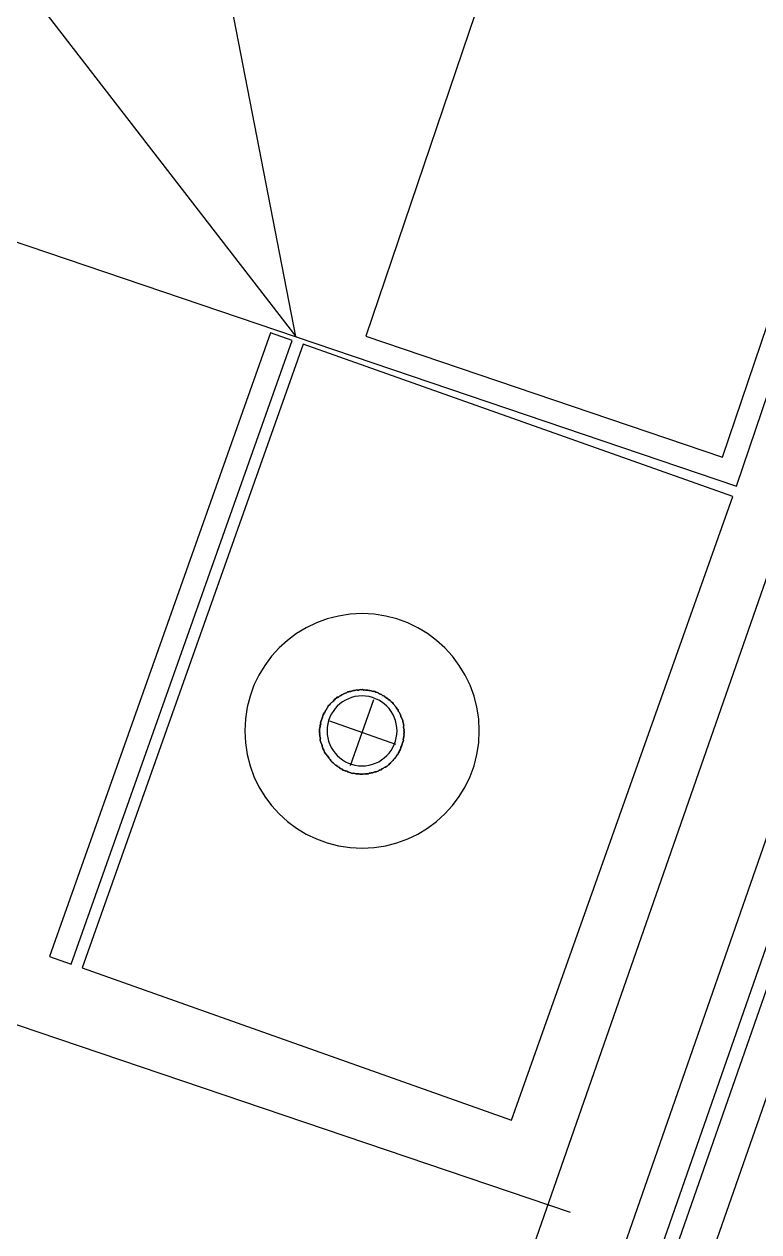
# Model space of a CAD drawing. Header units: millimetres. Extents: x 173236 to 801264, y -94969 to 615039.
# Drawn here: x 651727 to 652381, y 166605 to 167681 of the extents above; entities that cross this region are included whole.
import ezdxf

# ---------------------------------------------------------------- set-up
doc = ezdxf.new("R2010")
doc.units = ezdxf.units.MM
doc.header["$MEASUREMENT"] = 0
doc.layers.add('00-Def-points', color=7, linetype='Continuous', plot=False)
for name, color, linetype in [('VOX-A-ANNO-DIMS', 160, 'Continuous'), ('VOX-A-ELEV-1-NEAR', 130, 'Continuous'), ('VOX-A-FLOOR-LINE', 253, 'Continuous'), ('VOX-A-FURN-LAYOUT', 93, 'Continuous'), ('VOX-A-WINDOW', 2, 'Continuous'), ('VOX-A-WINDOW-SILL', 55, 'Continuous')]:
    doc.layers.add(name, color=color, linetype=linetype)
doc.layers.add('VOX-A-WALL-SECT', color=1, linetype='Continuous', lineweight=30)
doc.linetypes.add('ZIGZAG', pattern='A,0.0001,-0.2,[131,ltypeshp.shx,S=0.2,R=0,X=-0.2,Y=0],-0.4,[131,ltypeshp.shx,S=0.2,R=180,X=0.2,Y=0],-0.2', length=0.8001)

# ---------------------------------------------------------------- blocks, each defined once
blk = doc.blocks.new('*U367')
at = {"layer": 'VOX-A-WINDOW'}
for p, q in [((3, 1.5), (45.066, 1.5)), ((3, 0.25), (45.066, 0.25)), ((3, -0.25), (45.066, -0.25)), ((3, -1.5), (45.066, -1.5))]:
    blk.add_line(p, q, dxfattribs=at)
at = {"layer": 'VOX-A-WINDOW-SILL'}
blk.add_line((0, -4.5), (48.066, -4.5), dxfattribs=at)
blk = doc.blocks.new('FF PLAN')
at = {"layer": 'VOX-A-ANNO-DIMS', "xscale": -25.39999999999998, "yscale": 25.39999999999998, "zscale": 25.4, "rotation": 250.7681533820967}
blk.add_blockref('*U367', (766933.8, 146422.9), dxfattribs=at)
blk = doc.blocks.new('BED3')
at = {"layer": 'VOX-A-FURN-LAYOUT', "lineweight": -3}
for points in [[(4932.245, 1312.428), (4932.245, 1276.436), (4854.251, 1276.436), (4854.251, 1312.428)], [(4891.245, 1312.644), (4901.044, 1296.641), (4870.569, 1276.436)], [(4868.252, 1311.643), (4868.252, 1277.241), (4855.037, 1277.241), (4855.037, 1311.643)]]:
    blk.add_lwpolyline(points, close=True, dxfattribs=at)
blk = doc.blocks.new('ST')
at = {"layer": 'VOX-A-FURN-LAYOUT', "lineweight": -3}
for points in [[(4870.235, 1276.043), (4870.235, 1252.833), (4854.251, 1252.833), (4854.251, 1276.043)], [(4871.452, 1276.043), (4871.452, 1252.833), (4870.647, 1252.833), (4870.647, 1276.043)], [(4863.264, 1265.302), (4863.284, 1265.322), (4863.323, 1265.322), (4863.362, 1265.341), (4863.323, 1265.322), (4863.284, 1265.322), (4863.264, 1265.302), (4863.225, 1265.302), (4863.186, 1265.283), (4863.146, 1265.263), (4863.127, 1265.243), (4863.087, 1265.243), (4863.048, 1265.224), (4863.028, 1265.204), (4863.048, 1265.224), (4863.087, 1265.243), (4863.127, 1265.243), (4863.146, 1265.263), (4863.186, 1265.283), (4863.225, 1265.302)], [(4863.5, 1265.361), (4863.46, 1265.361), (4863.421, 1265.361), (4863.402, 1265.341), (4863.362, 1265.341), (4863.402, 1265.341), (4863.421, 1265.361), (4863.46, 1265.361)], [(4863.539, 1265.381), (4863.5, 1265.361), (4863.539, 1265.381), (4863.578, 1265.381), (4863.618, 1265.381), (4863.578, 1265.381)], [(4863.716, 1265.4), (4863.676, 1265.4), (4863.637, 1265.381), (4863.618, 1265.381), (4863.637, 1265.381), (4863.676, 1265.4), (4863.716, 1265.4), (4863.755, 1265.4), (4863.794, 1265.4), (4863.834, 1265.4), (4863.853, 1265.381), (4863.834, 1265.4), (4863.794, 1265.4), (4863.755, 1265.4)], [(4864.01, 1265.361), (4863.971, 1265.381), (4863.932, 1265.381), (4863.892, 1265.381), (4863.853, 1265.381), (4863.892, 1265.381), (4863.932, 1265.381), (4863.971, 1265.381)], [(4864.069, 1265.361), (4864.05, 1265.361), (4864.01, 1265.361), (4864.05, 1265.361), (4864.069, 1265.361), (4864.108, 1265.341), (4864.148, 1265.341), (4864.108, 1265.341)], [(4864.324, 1265.283), (4864.344, 1265.263), (4864.383, 1265.243), (4864.423, 1265.243), (4864.442, 1265.224), (4864.481, 1265.204), (4864.442, 1265.224), (4864.423, 1265.243), (4864.383, 1265.243), (4864.344, 1265.263), (4864.324, 1265.283), (4864.285, 1265.302), (4864.246, 1265.302), (4864.226, 1265.322), (4864.187, 1265.322), (4864.148, 1265.341), (4864.187, 1265.322), (4864.226, 1265.322), (4864.246, 1265.302), (4864.285, 1265.302)], [(4862.734, 1264.988), (4862.714, 1264.968), (4862.675, 1264.929), (4862.655, 1264.909), (4862.636, 1264.87), (4862.616, 1264.851), (4862.636, 1264.87), (4862.655, 1264.909), (4862.675, 1264.929), (4862.714, 1264.968)], [(4862.852, 1265.086), (4862.812, 1265.067), (4862.793, 1265.027), (4862.754, 1265.008), (4862.734, 1264.988), (4862.754, 1265.008), (4862.793, 1265.027), (4862.812, 1265.067)], [(4862.97, 1265.165), (4862.93, 1265.145), (4862.911, 1265.125), (4862.871, 1265.106), (4862.852, 1265.086), (4862.871, 1265.106), (4862.911, 1265.125), (4862.93, 1265.145), (4862.97, 1265.165), (4862.989, 1265.184), (4863.028, 1265.204), (4862.989, 1265.184)], [(4864.599, 1265.125), (4864.58, 1265.145), (4864.54, 1265.165), (4864.521, 1265.184), (4864.481, 1265.204), (4864.521, 1265.184), (4864.54, 1265.165), (4864.58, 1265.145), (4864.599, 1265.125), (4864.639, 1265.106), (4864.658, 1265.086), (4864.639, 1265.106)], [(4864.717, 1265.027), (4864.697, 1265.067), (4864.658, 1265.086), (4864.697, 1265.067), (4864.717, 1265.027), (4864.756, 1265.008), (4864.776, 1264.988), (4864.756, 1265.008)], [(4864.835, 1264.929), (4864.796, 1264.968), (4864.776, 1264.988), (4864.796, 1264.968), (4864.835, 1264.929), (4864.855, 1264.909), (4864.874, 1264.87), (4864.894, 1264.851), (4864.874, 1264.87), (4864.855, 1264.909)], [(4862.518, 1264.733), (4862.498, 1264.713), (4862.479, 1264.674), (4862.459, 1264.635), (4862.439, 1264.615), (4862.439, 1264.576), (4862.42, 1264.536), (4862.4, 1264.517), (4862.38, 1264.477), (4862.38, 1264.438), (4862.361, 1264.419), (4862.341, 1264.379), (4862.341, 1264.34), (4862.322, 1264.301), (4862.322, 1264.281), (4862.302, 1264.242), (4862.302, 1264.203), (4862.302, 1264.163), (4862.282, 1264.124), (4862.282, 1264.085), (4862.282, 1264.065), (4862.282, 1264.026), (4862.282, 1263.987), (4862.282, 1263.947), (4862.282, 1263.908), (4862.282, 1263.869), (4862.282, 1263.849), (4862.282, 1263.81), (4862.282, 1263.771), (4862.282, 1263.731), (4862.282, 1263.692), (4862.302, 1263.653), (4862.302, 1263.633), (4862.302, 1263.594), (4862.322, 1263.555), (4862.322, 1263.515), (4862.341, 1263.476), (4862.341, 1263.456), (4862.361, 1263.417), (4862.38, 1263.378), (4862.38, 1263.339), (4862.4, 1263.319), (4862.42, 1263.28), (4862.4, 1263.319), (4862.38, 1263.339), (4862.38, 1263.378), (4862.361, 1263.417), (4862.341, 1263.456), (4862.341, 1263.476), (4862.322, 1263.515), (4862.322, 1263.555), (4862.302, 1263.594), (4862.302, 1263.633), (4862.302, 1263.653), (4862.282, 1263.692), (4862.282, 1263.731), (4862.282, 1263.771), (4862.282, 1263.81), (4862.282, 1263.849), (4862.282, 1263.869), (4862.282, 1263.908), (4862.282, 1263.947), (4862.282, 1263.987), (4862.282, 1264.026), (4862.282, 1264.065), (4862.282, 1264.085), (4862.282, 1264.124), (4862.302, 1264.163), (4862.302, 1264.203), (4862.302, 1264.242), (4862.322, 1264.281), (4862.322, 1264.301), (4862.341, 1264.34), (4862.341, 1264.379), (4862.361, 1264.419), (4862.38, 1264.438), (4862.38, 1264.477), (4862.4, 1264.517), (4862.42, 1264.536), (4862.439, 1264.576), (4862.439, 1264.615), (4862.459, 1264.635), (4862.479, 1264.674), (4862.498, 1264.713)], [(4862.557, 1264.792), (4862.538, 1264.772), (4862.518, 1264.733), (4862.538, 1264.772), (4862.557, 1264.792), (4862.596, 1264.831), (4862.616, 1264.851), (4862.596, 1264.831)], [(4864.992, 1264.733), (4864.972, 1264.772), (4864.933, 1264.792), (4864.913, 1264.831), (4864.894, 1264.851), (4864.913, 1264.831), (4864.933, 1264.792), (4864.972, 1264.772)], [(4865.031, 1264.674), (4865.051, 1264.635), (4865.051, 1264.615), (4865.071, 1264.576), (4865.09, 1264.536), (4865.11, 1264.517), (4865.129, 1264.477), (4865.129, 1264.438), (4865.149, 1264.419), (4865.169, 1264.379), (4865.169, 1264.34), (4865.188, 1264.301), (4865.188, 1264.281), (4865.188, 1264.242), (4865.208, 1264.203), (4865.208, 1264.163), (4865.208, 1264.124), (4865.228, 1264.085), (4865.228, 1264.065), (4865.228, 1264.026), (4865.228, 1263.987), (4865.228, 1263.947), (4865.228, 1263.908), (4865.228, 1263.869), (4865.228, 1263.849), (4865.228, 1263.81), (4865.228, 1263.771), (4865.228, 1263.731), (4865.208, 1263.692), (4865.208, 1263.653), (4865.208, 1263.633), (4865.188, 1263.594), (4865.188, 1263.555), (4865.188, 1263.515), (4865.169, 1263.476), (4865.169, 1263.456), (4865.149, 1263.417), (4865.129, 1263.378), (4865.129, 1263.339), (4865.11, 1263.319), (4865.09, 1263.28), (4865.11, 1263.319), (4865.129, 1263.339), (4865.129, 1263.378), (4865.149, 1263.417), (4865.169, 1263.456), (4865.169, 1263.476), (4865.188, 1263.515), (4865.188, 1263.555), (4865.188, 1263.594), (4865.208, 1263.633), (4865.208, 1263.653), (4865.208, 1263.692), (4865.228, 1263.731), (4865.228, 1263.771), (4865.228, 1263.81), (4865.228, 1263.849), (4865.228, 1263.869), (4865.228, 1263.908), (4865.228, 1263.947), (4865.228, 1263.987), (4865.228, 1264.026), (4865.228, 1264.065), (4865.228, 1264.085), (4865.208, 1264.124), (4865.208, 1264.163), (4865.208, 1264.203), (4865.188, 1264.242), (4865.188, 1264.281), (4865.188, 1264.301), (4865.169, 1264.34), (4865.169, 1264.379), (4865.149, 1264.419), (4865.129, 1264.438), (4865.129, 1264.477), (4865.11, 1264.517), (4865.09, 1264.536), (4865.071, 1264.576), (4865.051, 1264.615), (4865.051, 1264.635), (4865.031, 1264.674), (4865.012, 1264.713), (4864.992, 1264.733), (4865.012, 1264.713)], [(4862.439, 1263.221), (4862.459, 1263.181), (4862.479, 1263.142), (4862.459, 1263.181), (4862.439, 1263.221), (4862.439, 1263.24), (4862.42, 1263.28), (4862.439, 1263.24)], [(4865.031, 1263.142), (4865.051, 1263.181), (4865.051, 1263.221), (4865.071, 1263.24), (4865.09, 1263.28), (4865.071, 1263.24), (4865.051, 1263.221), (4865.051, 1263.181)], [(4862.479, 1263.142), (4862.498, 1263.123), (4862.518, 1263.083), (4862.498, 1263.123)], [(4862.518, 1263.083), (4862.538, 1263.064), (4862.557, 1263.024), (4862.596, 1263.005), (4862.616, 1262.965), (4862.596, 1263.005), (4862.557, 1263.024), (4862.538, 1263.064)], [(4862.675, 1262.887), (4862.714, 1262.867), (4862.734, 1262.848), (4862.714, 1262.867), (4862.675, 1262.887), (4862.655, 1262.926), (4862.636, 1262.946), (4862.616, 1262.965), (4862.636, 1262.946), (4862.655, 1262.926)], [(4862.793, 1262.789), (4862.812, 1262.769), (4862.852, 1262.749), (4862.812, 1262.769), (4862.793, 1262.789), (4862.754, 1262.808), (4862.734, 1262.848), (4862.754, 1262.808)], [(4864.658, 1262.749), (4864.697, 1262.769), (4864.717, 1262.789), (4864.756, 1262.808), (4864.776, 1262.848), (4864.756, 1262.808), (4864.717, 1262.789), (4864.697, 1262.769)], [(4864.776, 1262.848), (4864.796, 1262.867), (4864.835, 1262.887), (4864.855, 1262.926), (4864.874, 1262.946), (4864.894, 1262.965), (4864.874, 1262.946), (4864.855, 1262.926), (4864.835, 1262.887), (4864.796, 1262.867)], [(4864.933, 1263.024), (4864.972, 1263.064), (4864.992, 1263.083), (4864.972, 1263.064), (4864.933, 1263.024), (4864.913, 1263.005), (4864.894, 1262.965), (4864.913, 1263.005)], [(4864.992, 1263.083), (4865.012, 1263.123), (4865.031, 1263.142), (4865.012, 1263.123)], [(4862.911, 1262.71), (4862.93, 1262.691), (4862.97, 1262.671), (4862.989, 1262.651), (4863.028, 1262.632), (4862.989, 1262.651), (4862.97, 1262.671), (4862.93, 1262.691), (4862.911, 1262.71), (4862.871, 1262.73), (4862.852, 1262.749), (4862.871, 1262.73)], [(4863.186, 1262.553), (4863.146, 1262.553), (4863.127, 1262.573), (4863.087, 1262.592), (4863.048, 1262.612), (4863.028, 1262.632), (4863.048, 1262.612), (4863.087, 1262.592), (4863.127, 1262.573), (4863.146, 1262.553), (4863.186, 1262.553), (4863.225, 1262.533), (4863.264, 1262.514), (4863.284, 1262.514), (4863.323, 1262.494), (4863.362, 1262.494), (4863.323, 1262.494), (4863.284, 1262.514), (4863.264, 1262.514), (4863.225, 1262.533)], [(4863.421, 1262.475), (4863.46, 1262.455), (4863.5, 1262.455), (4863.46, 1262.455), (4863.421, 1262.475), (4863.402, 1262.475), (4863.362, 1262.494), (4863.402, 1262.475)], [(4863.5, 1262.455), (4863.539, 1262.455)], [(4863.676, 1262.435), (4863.716, 1262.435), (4863.755, 1262.435), (4863.794, 1262.435), (4863.834, 1262.435), (4863.794, 1262.435), (4863.755, 1262.435), (4863.716, 1262.435), (4863.676, 1262.435), (4863.637, 1262.435), (4863.618, 1262.435), (4863.578, 1262.435), (4863.539, 1262.455), (4863.578, 1262.435), (4863.618, 1262.435), (4863.637, 1262.435)], [(4863.834, 1262.435), (4863.853, 1262.435), (4863.892, 1262.435), (4863.932, 1262.435), (4863.971, 1262.455), (4864.01, 1262.455), (4863.971, 1262.455), (4863.932, 1262.435), (4863.892, 1262.435), (4863.853, 1262.435)], [(4864.01, 1262.455), (4864.05, 1262.455), (4864.069, 1262.475), (4864.108, 1262.475), (4864.148, 1262.494), (4864.108, 1262.475), (4864.069, 1262.475), (4864.05, 1262.455)], [(4864.246, 1262.514), (4864.226, 1262.514), (4864.187, 1262.494), (4864.148, 1262.494), (4864.187, 1262.494), (4864.226, 1262.514), (4864.246, 1262.514), (4864.285, 1262.533), (4864.324, 1262.553), (4864.344, 1262.553), (4864.383, 1262.573), (4864.423, 1262.592), (4864.442, 1262.612), (4864.481, 1262.632), (4864.442, 1262.612), (4864.423, 1262.592), (4864.383, 1262.573), (4864.344, 1262.553), (4864.324, 1262.553), (4864.285, 1262.533)], [(4864.54, 1262.671), (4864.58, 1262.691), (4864.599, 1262.71), (4864.639, 1262.73), (4864.658, 1262.749), (4864.639, 1262.73), (4864.599, 1262.71), (4864.58, 1262.691), (4864.54, 1262.671), (4864.521, 1262.651), (4864.481, 1262.632), (4864.521, 1262.651)]]:
    blk.add_lwpolyline(points, close=True, dxfattribs=at)
for points in [[(4863.264, 1265.302), (4863.284, 1265.322), (4863.264, 1265.302)], [(4863.284, 1265.322), (4863.284, 1265.322)], [(4863.284, 1265.322), (4863.323, 1265.322), (4863.284, 1265.322)], [(4863.323, 1265.322), (4863.362, 1265.341), (4863.323, 1265.322)], [(4863.323, 1265.322), (4863.323, 1265.322)], [(4863.362, 1265.341), (4863.362, 1265.341)], [(4863.362, 1265.341), (4863.402, 1265.341), (4863.362, 1265.341)], [(4863.402, 1265.341), (4863.421, 1265.361), (4863.402, 1265.341)], [(4863.402, 1265.341), (4863.402, 1265.341)], [(4863.421, 1265.361), (4863.421, 1265.361)], [(4863.421, 1265.361), (4863.46, 1265.361), (4863.421, 1265.361)], [(4863.46, 1265.361), (4863.46, 1265.361)], [(4863.46, 1265.361), (4863.5, 1265.361), (4863.46, 1265.361)], [(4863.5, 1265.361), (4863.539, 1265.381), (4863.5, 1265.361)], [(4863.5, 1265.361), (4863.5, 1265.361)], [(4863.539, 1265.381), (4863.539, 1265.381)], [(4863.539, 1265.381), (4863.578, 1265.381), (4863.539, 1265.381)], [(4863.578, 1265.381), (4863.578, 1265.381)], [(4863.578, 1265.381), (4863.618, 1265.381), (4863.578, 1265.381)], [(4863.618, 1265.381), (4863.618, 1265.381)], [(4863.618, 1265.381), (4863.637, 1265.381), (4863.618, 1265.381)], [(4863.637, 1265.381), (4863.676, 1265.4), (4863.637, 1265.381)], [(4863.637, 1265.381), (4863.637, 1265.381)], [(4863.676, 1265.4), (4863.676, 1265.4)], [(4863.676, 1265.4), (4863.716, 1265.4), (4863.676, 1265.4)], [(4863.716, 1265.4), (4863.716, 1265.4)], [(4863.716, 1265.4), (4863.755, 1265.4), (4863.716, 1265.4)], [(4863.755, 1265.4), (4863.794, 1265.4), (4863.755, 1265.4)], [(4863.755, 1265.4), (4863.755, 1265.4)], [(4863.794, 1265.4), (4863.794, 1265.4)], [(4863.794, 1265.4), (4863.834, 1265.4), (4863.794, 1265.4)], [(4863.834, 1265.4), (4863.834, 1265.4)], [(4863.834, 1265.4), (4863.853, 1265.381), (4863.834, 1265.4)], [(4863.853, 1265.381), (4863.853, 1265.381)], [(4863.853, 1265.381), (4863.892, 1265.381), (4863.853, 1265.381)], [(4863.892, 1265.381), (4863.892, 1265.381)], [(4863.892, 1265.381), (4863.932, 1265.381), (4863.892, 1265.381)], [(4863.932, 1265.381), (4863.932, 1265.381)], [(4863.932, 1265.381), (4863.971, 1265.381), (4863.932, 1265.381)], [(4863.971, 1265.381), (4863.971, 1265.381)], [(4863.971, 1265.381), (4864.01, 1265.361), (4863.971, 1265.381)], [(4864.01, 1265.361), (4864.01, 1265.361)], [(4864.01, 1265.361), (4864.05, 1265.361), (4864.01, 1265.361)], [(4864.05, 1265.361), (4864.05, 1265.361)], [(4864.05, 1265.361), (4864.069, 1265.361), (4864.05, 1265.361)], [(4864.069, 1265.361), (4864.069, 1265.361)], [(4864.069, 1265.361), (4864.108, 1265.341), (4864.069, 1265.361)], [(4864.108, 1265.341), (4864.108, 1265.341)], [(4864.108, 1265.341), (4864.148, 1265.341), (4864.108, 1265.341)], [(4864.148, 1265.341), (4864.148, 1265.341)], [(4864.148, 1265.341), (4864.187, 1265.322), (4864.148, 1265.341)], [(4864.187, 1265.322), (4864.187, 1265.322)], [(4864.187, 1265.322), (4864.226, 1265.322), (4864.187, 1265.322)], [(4864.226, 1265.322), (4864.226, 1265.322)], [(4864.226, 1265.322), (4864.246, 1265.302), (4864.226, 1265.322)], [(4862.636, 1264.87), (4862.655, 1264.909), (4862.636, 1264.87)], [(4862.655, 1264.909), (4862.675, 1264.929), (4862.655, 1264.909)], [(4862.655, 1264.909), (4862.655, 1264.909)], [(4862.675, 1264.929), (4862.714, 1264.968), (4862.675, 1264.929)], [(4862.675, 1264.929), (4862.675, 1264.929)], [(4862.714, 1264.968), (4862.734, 1264.988), (4862.714, 1264.968)], [(4862.714, 1264.968), (4862.714, 1264.968)], [(4862.734, 1264.988), (4862.754, 1265.008), (4862.734, 1264.988)], [(4862.734, 1264.988), (4862.734, 1264.988)], [(4862.754, 1265.008), (4862.793, 1265.027), (4862.754, 1265.008)], [(4862.754, 1265.008), (4862.754, 1265.008)], [(4862.793, 1265.027), (4862.812, 1265.067), (4862.793, 1265.027)], [(4862.793, 1265.027), (4862.793, 1265.027)], [(4862.812, 1265.067), (4862.852, 1265.086), (4862.812, 1265.067)], [(4862.812, 1265.067), (4862.812, 1265.067)], [(4862.852, 1265.086), (4862.871, 1265.106), (4862.852, 1265.086)], [(4862.852, 1265.086), (4862.852, 1265.086)], [(4862.871, 1265.106), (4862.911, 1265.125), (4862.871, 1265.106)], [(4862.871, 1265.106), (4862.871, 1265.106)], [(4862.911, 1265.125), (4862.93, 1265.145), (4862.911, 1265.125)], [(4862.911, 1265.125), (4862.911, 1265.125)], [(4862.93, 1265.145), (4862.97, 1265.165), (4862.93, 1265.145)], [(4862.93, 1265.145), (4862.93, 1265.145)], [(4862.97, 1265.165), (4862.989, 1265.184), (4862.97, 1265.165)], [(4862.97, 1265.165), (4862.97, 1265.165)], [(4862.989, 1265.184), (4863.028, 1265.204), (4862.989, 1265.184)], [(4862.989, 1265.184), (4862.989, 1265.184)], [(4863.028, 1265.204), (4863.048, 1265.224), (4863.028, 1265.204)], [(4863.028, 1265.204), (4863.028, 1265.204)], [(4863.048, 1265.224), (4863.087, 1265.243), (4863.048, 1265.224)], [(4863.048, 1265.224), (4863.048, 1265.224)], [(4863.087, 1265.243), (4863.087, 1265.243)], [(4863.087, 1265.243), (4863.127, 1265.243), (4863.087, 1265.243)], [(4863.127, 1265.243), (4863.146, 1265.263), (4863.127, 1265.243)], [(4863.127, 1265.243), (4863.127, 1265.243)], [(4863.146, 1265.263), (4863.186, 1265.283), (4863.146, 1265.263)], [(4863.146, 1265.263), (4863.146, 1265.263)], [(4863.186, 1265.283), (4863.225, 1265.302), (4863.186, 1265.283)], [(4863.186, 1265.283), (4863.186, 1265.283)], [(4863.225, 1265.302), (4863.225, 1265.302)], [(4863.225, 1265.302), (4863.264, 1265.302), (4863.225, 1265.302)], [(4863.264, 1265.302), (4863.264, 1265.302)], [(4863.735, 1262.671), (4863.735, 1265.125)], [(4864.246, 1265.302), (4864.246, 1265.302)], [(4864.246, 1265.302), (4864.285, 1265.302), (4864.246, 1265.302)], [(4864.285, 1265.302), (4864.285, 1265.302)], [(4864.285, 1265.302), (4864.324, 1265.283), (4864.285, 1265.302)], [(4864.324, 1265.283), (4864.324, 1265.283)], [(4864.324, 1265.283), (4864.344, 1265.263), (4864.324, 1265.283)], [(4864.344, 1265.263), (4864.344, 1265.263)], [(4864.344, 1265.263), (4864.383, 1265.243), (4864.344, 1265.263)], [(4864.383, 1265.243), (4864.383, 1265.243)], [(4864.383, 1265.243), (4864.423, 1265.243), (4864.383, 1265.243)], [(4864.423, 1265.243), (4864.423, 1265.243)], [(4864.423, 1265.243), (4864.442, 1265.224), (4864.423, 1265.243)], [(4864.442, 1265.224), (4864.442, 1265.224)], [(4864.442, 1265.224), (4864.481, 1265.204), (4864.442, 1265.224)], [(4864.481, 1265.204), (4864.481, 1265.204)], [(4864.481, 1265.204), (4864.521, 1265.184), (4864.481, 1265.204)], [(4864.521, 1265.184), (4864.521, 1265.184)], [(4864.521, 1265.184), (4864.54, 1265.165), (4864.521, 1265.184)], [(4864.54, 1265.165), (4864.54, 1265.165)], [(4864.54, 1265.165), (4864.58, 1265.145), (4864.54, 1265.165)], [(4864.58, 1265.145), (4864.58, 1265.145)], [(4864.58, 1265.145), (4864.599, 1265.125), (4864.58, 1265.145)], [(4864.599, 1265.125), (4864.599, 1265.125)], [(4864.599, 1265.125), (4864.639, 1265.106), (4864.599, 1265.125)], [(4864.639, 1265.106), (4864.639, 1265.106)], [(4864.639, 1265.106), (4864.658, 1265.086), (4864.639, 1265.106)], [(4864.658, 1265.086), (4864.658, 1265.086)], [(4864.658, 1265.086), (4864.697, 1265.067), (4864.658, 1265.086)], [(4864.697, 1265.067), (4864.697, 1265.067)], [(4864.697, 1265.067), (4864.717, 1265.027), (4864.697, 1265.067)], [(4864.717, 1265.027), (4864.717, 1265.027)], [(4864.717, 1265.027), (4864.756, 1265.008), (4864.717, 1265.027)], [(4864.756, 1265.008), (4864.756, 1265.008)], [(4864.756, 1265.008), (4864.776, 1264.988), (4864.756, 1265.008)], [(4864.776, 1264.988), (4864.776, 1264.988)], [(4864.776, 1264.988), (4864.796, 1264.968), (4864.776, 1264.988)], [(4864.796, 1264.968), (4864.796, 1264.968)], [(4864.796, 1264.968), (4864.835, 1264.929), (4864.796, 1264.968)], [(4864.835, 1264.929), (4864.835, 1264.929)], [(4864.835, 1264.929), (4864.855, 1264.909), (4864.835, 1264.929)], [(4864.855, 1264.909), (4864.855, 1264.909)], [(4864.855, 1264.909), (4864.874, 1264.87), (4864.855, 1264.909)], [(4862.38, 1264.477), (4862.4, 1264.517), (4862.38, 1264.477)], [(4862.38, 1264.477), (4862.38, 1264.477)], [(4862.38, 1264.438), (4862.38, 1264.477), (4862.38, 1264.438)], [(4862.4, 1264.517), (4862.42, 1264.536), (4862.4, 1264.517)], [(4862.4, 1264.517), (4862.4, 1264.517)], [(4862.42, 1264.536), (4862.439, 1264.576), (4862.42, 1264.536)], [(4862.42, 1264.536), (4862.42, 1264.536)], [(4862.439, 1264.615), (4862.459, 1264.635), (4862.439, 1264.615)], [(4862.439, 1264.615), (4862.439, 1264.615)], [(4862.439, 1264.576), (4862.439, 1264.615), (4862.439, 1264.576)], [(4862.439, 1264.576), (4862.439, 1264.576)], [(4862.459, 1264.635), (4862.479, 1264.674), (4862.459, 1264.635)], [(4862.459, 1264.635), (4862.459, 1264.635)], [(4862.479, 1264.674), (4862.498, 1264.713), (4862.479, 1264.674)], [(4862.479, 1264.674), (4862.479, 1264.674)], [(4862.498, 1264.713), (4862.518, 1264.733), (4862.498, 1264.713)], [(4862.498, 1264.713), (4862.498, 1264.713)], [(4862.518, 1264.733), (4862.538, 1264.772), (4862.518, 1264.733)], [(4862.518, 1264.733), (4862.518, 1264.733)], [(4862.538, 1264.772), (4862.557, 1264.792), (4862.538, 1264.772)], [(4862.538, 1264.772), (4862.538, 1264.772)], [(4862.557, 1264.792), (4862.596, 1264.831), (4862.557, 1264.792)], [(4862.557, 1264.792), (4862.557, 1264.792)], [(4862.596, 1264.831), (4862.616, 1264.851), (4862.596, 1264.831)], [(4862.596, 1264.831), (4862.596, 1264.831)], [(4862.616, 1264.851), (4862.636, 1264.87), (4862.616, 1264.851)], [(4862.616, 1264.851), (4862.616, 1264.851)], [(4862.636, 1264.87), (4862.636, 1264.87)], [(4864.874, 1264.87), (4864.874, 1264.87)], [(4864.874, 1264.87), (4864.894, 1264.851), (4864.874, 1264.87)], [(4864.894, 1264.851), (4864.894, 1264.851)], [(4864.894, 1264.851), (4864.913, 1264.831), (4864.894, 1264.851)], [(4864.913, 1264.831), (4864.913, 1264.831)], [(4864.913, 1264.831), (4864.933, 1264.792), (4864.913, 1264.831)], [(4864.933, 1264.792), (4864.933, 1264.792)], [(4864.933, 1264.792), (4864.972, 1264.772), (4864.933, 1264.792)], [(4864.972, 1264.772), (4864.972, 1264.772)], [(4864.972, 1264.772), (4864.992, 1264.733), (4864.972, 1264.772)], [(4864.992, 1264.733), (4864.992, 1264.733)], [(4864.992, 1264.733), (4865.012, 1264.713), (4864.992, 1264.733)], [(4865.012, 1264.713), (4865.012, 1264.713)], [(4865.012, 1264.713), (4865.031, 1264.674), (4865.012, 1264.713)], [(4865.031, 1264.674), (4865.031, 1264.674)], [(4865.031, 1264.674), (4865.051, 1264.635), (4865.031, 1264.674)], [(4865.051, 1264.635), (4865.051, 1264.635)], [(4865.051, 1264.635), (4865.051, 1264.615), (4865.051, 1264.635)], [(4865.051, 1264.615), (4865.051, 1264.615)], [(4865.051, 1264.615), (4865.071, 1264.576), (4865.051, 1264.615)], [(4865.071, 1264.576), (4865.071, 1264.576)], [(4865.071, 1264.576), (4865.09, 1264.536), (4865.071, 1264.576)], [(4865.09, 1264.536), (4865.09, 1264.536)], [(4865.09, 1264.536), (4865.11, 1264.517), (4865.09, 1264.536)], [(4865.11, 1264.517), (4865.11, 1264.517)], [(4865.11, 1264.517), (4865.129, 1264.477), (4865.11, 1264.517)], [(4865.129, 1264.477), (4865.129, 1264.477)], [(4865.129, 1264.477), (4865.129, 1264.438), (4865.129, 1264.477)], [(4862.282, 1264.124), (4862.302, 1264.163), (4862.282, 1264.124)], [(4862.282, 1264.124), (4862.282, 1264.124)], [(4862.282, 1264.085), (4862.282, 1264.124), (4862.282, 1264.085)], [(4862.282, 1264.085), (4862.282, 1264.085)], [(4862.282, 1264.065), (4862.282, 1264.085), (4862.282, 1264.065)], [(4862.282, 1264.065), (4862.282, 1264.065)], [(4862.282, 1264.026), (4862.282, 1264.065), (4862.282, 1264.026)], [(4862.302, 1264.242), (4862.322, 1264.281), (4862.302, 1264.242)], [(4862.302, 1264.242), (4862.302, 1264.242)], [(4862.302, 1264.203), (4862.302, 1264.242), (4862.302, 1264.203)], [(4862.302, 1264.203), (4862.302, 1264.203)], [(4862.302, 1264.163), (4862.302, 1264.203), (4862.302, 1264.163)], [(4862.302, 1264.163), (4862.302, 1264.163)], [(4862.322, 1264.301), (4862.341, 1264.34), (4862.322, 1264.301)], [(4862.322, 1264.301), (4862.322, 1264.301)], [(4862.322, 1264.281), (4862.322, 1264.301), (4862.322, 1264.281)], [(4862.322, 1264.281), (4862.322, 1264.281)], [(4862.341, 1264.379), (4862.361, 1264.419), (4862.341, 1264.379)], [(4862.341, 1264.379), (4862.341, 1264.379)], [(4862.341, 1264.34), (4862.341, 1264.379), (4862.341, 1264.34)], [(4862.341, 1264.34), (4862.341, 1264.34)], [(4862.361, 1264.419), (4862.38, 1264.438), (4862.361, 1264.419)], [(4862.361, 1264.419), (4862.361, 1264.419)], [(4862.38, 1264.438), (4862.38, 1264.438)], [(4865.129, 1264.438), (4865.129, 1264.438)], [(4865.129, 1264.438), (4865.149, 1264.419), (4865.129, 1264.438)], [(4865.149, 1264.419), (4865.149, 1264.419)], [(4865.149, 1264.419), (4865.169, 1264.379), (4865.149, 1264.419)], [(4865.169, 1264.379), (4865.169, 1264.379)], [(4865.169, 1264.379), (4865.169, 1264.34), (4865.169, 1264.379)], [(4865.169, 1264.34), (4865.169, 1264.34)], [(4865.169, 1264.34), (4865.188, 1264.301), (4865.169, 1264.34)], [(4865.188, 1264.301), (4865.188, 1264.301)], [(4865.188, 1264.301), (4865.188, 1264.281), (4865.188, 1264.301)], [(4865.188, 1264.281), (4865.188, 1264.281)], [(4865.188, 1264.281), (4865.188, 1264.242), (4865.188, 1264.281)], [(4865.188, 1264.242), (4865.188, 1264.242)], [(4865.188, 1264.242), (4865.208, 1264.203), (4865.188, 1264.242)], [(4865.208, 1264.203), (4865.208, 1264.203)], [(4865.208, 1264.203), (4865.208, 1264.163), (4865.208, 1264.203)], [(4865.208, 1264.163), (4865.208, 1264.163)], [(4865.208, 1264.163), (4865.208, 1264.124), (4865.208, 1264.163)], [(4865.208, 1264.124), (4865.208, 1264.124)], [(4865.208, 1264.124), (4865.228, 1264.085), (4865.208, 1264.124)], [(4865.228, 1264.085), (4865.228, 1264.085)], [(4865.228, 1264.085), (4865.228, 1264.065), (4865.228, 1264.085)], [(4865.228, 1264.065), (4865.228, 1264.065)], [(4865.228, 1264.065), (4865.228, 1264.026), (4865.228, 1264.065)], [(4862.282, 1264.026), (4862.282, 1264.026)], [(4862.282, 1263.987), (4862.282, 1264.026), (4862.282, 1263.987)], [(4862.282, 1263.987), (4862.282, 1263.987)], [(4862.282, 1263.947), (4862.282, 1263.987), (4862.282, 1263.947)], [(4862.282, 1263.947), (4862.282, 1263.947)], [(4862.282, 1263.908), (4862.282, 1263.947), (4862.282, 1263.908)], [(4862.282, 1263.908), (4862.282, 1263.908)], [(4862.282, 1263.869), (4862.282, 1263.908), (4862.282, 1263.869)], [(4862.282, 1263.869), (4862.282, 1263.869)], [(4862.282, 1263.849), (4862.282, 1263.869), (4862.282, 1263.849)], [(4862.282, 1263.849), (4862.282, 1263.849)], [(4862.282, 1263.81), (4862.282, 1263.849), (4862.282, 1263.81)], [(4862.282, 1263.81), (4862.282, 1263.81)], [(4862.282, 1263.771), (4862.282, 1263.81), (4862.282, 1263.771)], [(4862.282, 1263.771), (4862.282, 1263.771)], [(4862.282, 1263.731), (4862.282, 1263.771), (4862.282, 1263.731)], [(4862.282, 1263.731), (4862.282, 1263.731)], [(4862.282, 1263.692), (4862.282, 1263.731), (4862.282, 1263.692)], [(4862.282, 1263.692), (4862.282, 1263.692)], [(4862.302, 1263.653), (4862.282, 1263.692), (4862.302, 1263.653)], [(4862.302, 1263.653), (4862.302, 1263.653)], [(4862.302, 1263.633), (4862.302, 1263.653), (4862.302, 1263.633)], [(4862.302, 1263.633), (4862.302, 1263.633)], [(4862.302, 1263.594), (4862.302, 1263.633), (4862.302, 1263.594)], [(4864.953, 1263.908), (4862.498, 1263.908)], [(4865.208, 1263.633), (4865.188, 1263.594), (4865.208, 1263.633)], [(4865.228, 1263.731), (4865.208, 1263.692), (4865.228, 1263.731)], [(4865.208, 1263.692), (4865.208, 1263.692)], [(4865.208, 1263.692), (4865.208, 1263.653), (4865.208, 1263.692)], [(4865.208, 1263.653), (4865.208, 1263.653)], [(4865.208, 1263.653), (4865.208, 1263.633), (4865.208, 1263.653)], [(4865.208, 1263.633), (4865.208, 1263.633)], [(4865.228, 1264.026), (4865.228, 1264.026)], [(4865.228, 1264.026), (4865.228, 1263.987), (4865.228, 1264.026)], [(4865.228, 1263.987), (4865.228, 1263.987)], [(4865.228, 1263.987), (4865.228, 1263.947), (4865.228, 1263.987)], [(4865.228, 1263.947), (4865.228, 1263.947)], [(4865.228, 1263.947), (4865.228, 1263.908), (4865.228, 1263.947)], [(4865.228, 1263.908), (4865.228, 1263.908)], [(4865.228, 1263.908), (4865.228, 1263.869), (4865.228, 1263.908)], [(4865.228, 1263.869), (4865.228, 1263.869)], [(4865.228, 1263.869), (4865.228, 1263.849), (4865.228, 1263.869)], [(4865.228, 1263.849), (4865.228, 1263.849)], [(4865.228, 1263.849), (4865.228, 1263.81), (4865.228, 1263.849)], [(4865.228, 1263.81), (4865.228, 1263.81)], [(4865.228, 1263.81), (4865.228, 1263.771), (4865.228, 1263.81)], [(4865.228, 1263.771), (4865.228, 1263.771)], [(4865.228, 1263.771), (4865.228, 1263.731), (4865.228, 1263.771)], [(4865.228, 1263.731), (4865.228, 1263.731)], [(4862.302, 1263.594), (4862.302, 1263.594)], [(4862.322, 1263.555), (4862.302, 1263.594), (4862.322, 1263.555)], [(4862.322, 1263.555), (4862.322, 1263.555)], [(4862.322, 1263.515), (4862.322, 1263.555), (4862.322, 1263.515)], [(4862.322, 1263.515), (4862.322, 1263.515)], [(4862.341, 1263.476), (4862.322, 1263.515), (4862.341, 1263.476)], [(4862.341, 1263.476), (4862.341, 1263.476)], [(4862.341, 1263.456), (4862.341, 1263.476), (4862.341, 1263.456)], [(4862.341, 1263.456), (4862.341, 1263.456)], [(4862.361, 1263.417), (4862.341, 1263.456), (4862.361, 1263.417)], [(4862.361, 1263.417), (4862.361, 1263.417)], [(4862.38, 1263.378), (4862.361, 1263.417), (4862.38, 1263.378)], [(4862.38, 1263.378), (4862.38, 1263.378)], [(4862.38, 1263.339), (4862.38, 1263.378), (4862.38, 1263.339)], [(4862.38, 1263.339), (4862.38, 1263.339)], [(4862.4, 1263.319), (4862.38, 1263.339), (4862.4, 1263.319)], [(4862.4, 1263.319), (4862.4, 1263.319)], [(4862.42, 1263.28), (4862.4, 1263.319), (4862.42, 1263.28)], [(4862.42, 1263.28), (4862.42, 1263.28)], [(4862.439, 1263.24), (4862.42, 1263.28), (4862.439, 1263.24)], [(4862.439, 1263.24), (4862.439, 1263.24)], [(4862.439, 1263.221), (4862.439, 1263.24), (4862.439, 1263.221)], [(4862.439, 1263.221), (4862.439, 1263.221)], [(4862.459, 1263.181), (4862.439, 1263.221), (4862.459, 1263.181)], [(4865.071, 1263.24), (4865.051, 1263.221), (4865.071, 1263.24)], [(4865.051, 1263.221), (4865.051, 1263.221)], [(4865.051, 1263.221), (4865.051, 1263.181), (4865.051, 1263.221)], [(4865.09, 1263.28), (4865.071, 1263.24), (4865.09, 1263.28)], [(4865.071, 1263.24), (4865.071, 1263.24)], [(4865.11, 1263.319), (4865.09, 1263.28), (4865.11, 1263.319)], [(4865.09, 1263.28), (4865.09, 1263.28)], [(4865.129, 1263.339), (4865.11, 1263.319), (4865.129, 1263.339)], [(4865.11, 1263.319), (4865.11, 1263.319)], [(4865.149, 1263.417), (4865.129, 1263.378), (4865.149, 1263.417)], [(4865.129, 1263.378), (4865.129, 1263.378)], [(4865.129, 1263.378), (4865.129, 1263.339), (4865.129, 1263.378)], [(4865.129, 1263.339), (4865.129, 1263.339)], [(4865.169, 1263.456), (4865.149, 1263.417), (4865.169, 1263.456)], [(4865.149, 1263.417), (4865.149, 1263.417)], [(4865.188, 1263.515), (4865.169, 1263.476), (4865.188, 1263.515)], [(4865.169, 1263.476), (4865.169, 1263.476)], [(4865.169, 1263.476), (4865.169, 1263.456), (4865.169, 1263.476)], [(4865.169, 1263.456), (4865.169, 1263.456)], [(4865.188, 1263.594), (4865.188, 1263.594)], [(4865.188, 1263.594), (4865.188, 1263.555), (4865.188, 1263.594)], [(4865.188, 1263.555), (4865.188, 1263.555)], [(4865.188, 1263.555), (4865.188, 1263.515), (4865.188, 1263.555)], [(4865.188, 1263.515), (4865.188, 1263.515)], [(4862.459, 1263.181), (4862.459, 1263.181)], [(4862.479, 1263.142), (4862.459, 1263.181), (4862.479, 1263.142)], [(4862.479, 1263.142), (4862.479, 1263.142)], [(4862.498, 1263.123), (4862.479, 1263.142), (4862.498, 1263.123)], [(4862.498, 1263.123), (4862.498, 1263.123)], [(4862.518, 1263.083), (4862.498, 1263.123), (4862.518, 1263.083)], [(4862.518, 1263.083), (4862.518, 1263.083)], [(4862.538, 1263.064), (4862.518, 1263.083), (4862.538, 1263.064)], [(4862.538, 1263.064), (4862.538, 1263.064)], [(4862.557, 1263.024), (4862.538, 1263.064), (4862.557, 1263.024)], [(4862.557, 1263.024), (4862.557, 1263.024)], [(4862.596, 1263.005), (4862.557, 1263.024), (4862.596, 1263.005)], [(4862.596, 1263.005), (4862.596, 1263.005)], [(4862.616, 1262.965), (4862.596, 1263.005), (4862.616, 1262.965)], [(4862.616, 1262.965), (4862.616, 1262.965)], [(4862.636, 1262.946), (4862.616, 1262.965), (4862.636, 1262.946)], [(4862.636, 1262.946), (4862.636, 1262.946)], [(4862.655, 1262.926), (4862.636, 1262.946), (4862.655, 1262.926)], [(4862.655, 1262.926), (4862.655, 1262.926)], [(4862.675, 1262.887), (4862.655, 1262.926), (4862.675, 1262.887)], [(4862.675, 1262.887), (4862.675, 1262.887)], [(4862.714, 1262.867), (4862.675, 1262.887), (4862.714, 1262.867)], [(4862.714, 1262.867), (4862.714, 1262.867)], [(4862.734, 1262.848), (4862.714, 1262.867), (4862.734, 1262.848)], [(4862.734, 1262.848), (4862.734, 1262.848)], [(4862.754, 1262.808), (4862.734, 1262.848), (4862.754, 1262.808)], [(4862.754, 1262.808), (4862.754, 1262.808)], [(4862.793, 1262.789), (4862.754, 1262.808), (4862.793, 1262.789)], [(4862.793, 1262.789), (4862.793, 1262.789)], [(4862.812, 1262.769), (4862.793, 1262.789), (4862.812, 1262.769)], [(4864.717, 1262.789), (4864.697, 1262.769), (4864.717, 1262.789)], [(4864.756, 1262.808), (4864.717, 1262.789), (4864.756, 1262.808)], [(4864.717, 1262.789), (4864.717, 1262.789)], [(4864.776, 1262.848), (4864.756, 1262.808), (4864.776, 1262.848)], [(4864.756, 1262.808), (4864.756, 1262.808)], [(4864.796, 1262.867), (4864.776, 1262.848), (4864.796, 1262.867)], [(4864.776, 1262.848), (4864.776, 1262.848)], [(4864.835, 1262.887), (4864.796, 1262.867), (4864.835, 1262.887)], [(4864.796, 1262.867), (4864.796, 1262.867)], [(4864.855, 1262.926), (4864.835, 1262.887), (4864.855, 1262.926)], [(4864.835, 1262.887), (4864.835, 1262.887)], [(4864.874, 1262.946), (4864.855, 1262.926), (4864.874, 1262.946)], [(4864.855, 1262.926), (4864.855, 1262.926)], [(4864.894, 1262.965), (4864.874, 1262.946), (4864.894, 1262.965)], [(4864.874, 1262.946), (4864.874, 1262.946)], [(4864.913, 1263.005), (4864.894, 1262.965), (4864.913, 1263.005)], [(4864.894, 1262.965), (4864.894, 1262.965)], [(4864.933, 1263.024), (4864.913, 1263.005), (4864.933, 1263.024)], [(4864.913, 1263.005), (4864.913, 1263.005)], [(4864.972, 1263.064), (4864.933, 1263.024), (4864.972, 1263.064)], [(4864.933, 1263.024), (4864.933, 1263.024)], [(4864.992, 1263.083), (4864.972, 1263.064), (4864.992, 1263.083)], [(4864.972, 1263.064), (4864.972, 1263.064)], [(4865.012, 1263.123), (4864.992, 1263.083), (4865.012, 1263.123)], [(4864.992, 1263.083), (4864.992, 1263.083)], [(4865.031, 1263.142), (4865.012, 1263.123), (4865.031, 1263.142)], [(4865.012, 1263.123), (4865.012, 1263.123)], [(4865.051, 1263.181), (4865.031, 1263.142), (4865.051, 1263.181)], [(4865.031, 1263.142), (4865.031, 1263.142)], [(4865.051, 1263.181), (4865.051, 1263.181)], [(4862.812, 1262.769), (4862.812, 1262.769)], [(4862.852, 1262.749), (4862.812, 1262.769), (4862.852, 1262.749)], [(4862.852, 1262.749), (4862.852, 1262.749)], [(4862.871, 1262.73), (4862.852, 1262.749), (4862.871, 1262.73)], [(4862.871, 1262.73), (4862.871, 1262.73)], [(4862.911, 1262.71), (4862.871, 1262.73), (4862.911, 1262.71)], [(4862.911, 1262.71), (4862.911, 1262.71)], [(4862.93, 1262.691), (4862.911, 1262.71), (4862.93, 1262.691)], [(4862.93, 1262.691), (4862.93, 1262.691)], [(4862.97, 1262.671), (4862.93, 1262.691), (4862.97, 1262.671)], [(4862.97, 1262.671), (4862.97, 1262.671)], [(4862.989, 1262.651), (4862.97, 1262.671), (4862.989, 1262.651)], [(4862.989, 1262.651), (4862.989, 1262.651)], [(4863.028, 1262.632), (4862.989, 1262.651), (4863.028, 1262.632)], [(4863.028, 1262.632), (4863.028, 1262.632)], [(4863.048, 1262.612), (4863.028, 1262.632), (4863.048, 1262.612)], [(4863.048, 1262.612), (4863.048, 1262.612)], [(4863.087, 1262.592), (4863.048, 1262.612), (4863.087, 1262.592)], [(4863.087, 1262.592), (4863.087, 1262.592)], [(4863.127, 1262.573), (4863.087, 1262.592), (4863.127, 1262.573)], [(4863.127, 1262.573), (4863.127, 1262.573)], [(4863.146, 1262.553), (4863.127, 1262.573), (4863.146, 1262.553)], [(4863.146, 1262.553), (4863.146, 1262.553)], [(4863.186, 1262.553), (4863.146, 1262.553), (4863.186, 1262.553)], [(4863.186, 1262.553), (4863.186, 1262.553)], [(4863.225, 1262.533), (4863.186, 1262.553), (4863.225, 1262.533)], [(4863.225, 1262.533), (4863.225, 1262.533)], [(4863.264, 1262.514), (4863.225, 1262.533), (4863.264, 1262.514)], [(4863.264, 1262.514), (4863.264, 1262.514)], [(4863.284, 1262.514), (4863.264, 1262.514), (4863.284, 1262.514)], [(4863.284, 1262.514), (4863.284, 1262.514)], [(4863.323, 1262.494), (4863.284, 1262.514), (4863.323, 1262.494)], [(4863.323, 1262.494), (4863.323, 1262.494)], [(4863.362, 1262.494), (4863.323, 1262.494), (4863.362, 1262.494)], [(4863.362, 1262.494), (4863.362, 1262.494)], [(4863.402, 1262.475), (4863.362, 1262.494), (4863.402, 1262.475)], [(4863.402, 1262.475), (4863.402, 1262.475)], [(4863.421, 1262.475), (4863.402, 1262.475), (4863.421, 1262.475)], [(4863.421, 1262.475), (4863.421, 1262.475)], [(4863.46, 1262.455), (4863.421, 1262.475), (4863.46, 1262.455)], [(4863.46, 1262.455), (4863.46, 1262.455)], [(4863.5, 1262.455), (4863.46, 1262.455), (4863.5, 1262.455)], [(4863.5, 1262.455), (4863.5, 1262.455)], [(4863.539, 1262.455), (4863.5, 1262.455), (4863.539, 1262.455)], [(4863.539, 1262.455), (4863.539, 1262.455)], [(4863.578, 1262.435), (4863.539, 1262.455), (4863.578, 1262.435)], [(4863.578, 1262.435), (4863.578, 1262.435)], [(4863.618, 1262.435), (4863.578, 1262.435), (4863.618, 1262.435)], [(4863.618, 1262.435), (4863.618, 1262.435)], [(4863.637, 1262.435), (4863.618, 1262.435), (4863.637, 1262.435)], [(4863.637, 1262.435), (4863.637, 1262.435)], [(4863.676, 1262.435), (4863.637, 1262.435), (4863.676, 1262.435)], [(4863.676, 1262.435), (4863.676, 1262.435)], [(4863.716, 1262.435), (4863.676, 1262.435), (4863.716, 1262.435)], [(4863.716, 1262.435), (4863.716, 1262.435)], [(4863.755, 1262.435), (4863.716, 1262.435), (4863.755, 1262.435)], [(4863.755, 1262.435), (4863.755, 1262.435)], [(4863.794, 1262.435), (4863.755, 1262.435), (4863.794, 1262.435)], [(4863.794, 1262.435), (4863.794, 1262.435)], [(4863.834, 1262.435), (4863.794, 1262.435), (4863.834, 1262.435)], [(4863.834, 1262.435), (4863.834, 1262.435)], [(4863.853, 1262.435), (4863.834, 1262.435), (4863.853, 1262.435)], [(4863.853, 1262.435), (4863.853, 1262.435)], [(4863.892, 1262.435), (4863.853, 1262.435), (4863.892, 1262.435)], [(4863.892, 1262.435), (4863.892, 1262.435)], [(4863.932, 1262.435), (4863.892, 1262.435), (4863.932, 1262.435)], [(4863.971, 1262.455), (4863.932, 1262.435), (4863.971, 1262.455)], [(4863.932, 1262.435), (4863.932, 1262.435)], [(4863.971, 1262.455), (4863.971, 1262.455)], [(4864.01, 1262.455), (4863.971, 1262.455), (4864.01, 1262.455)], [(4864.01, 1262.455), (4864.01, 1262.455)], [(4864.05, 1262.455), (4864.01, 1262.455), (4864.05, 1262.455)], [(4864.069, 1262.475), (4864.05, 1262.455), (4864.069, 1262.475)], [(4864.05, 1262.455), (4864.05, 1262.455)], [(4864.069, 1262.475), (4864.069, 1262.475)], [(4864.108, 1262.475), (4864.069, 1262.475), (4864.108, 1262.475)], [(4864.148, 1262.494), (4864.108, 1262.475), (4864.148, 1262.494)], [(4864.108, 1262.475), (4864.108, 1262.475)], [(4864.148, 1262.494), (4864.148, 1262.494)], [(4864.187, 1262.494), (4864.148, 1262.494), (4864.187, 1262.494)], [(4864.226, 1262.514), (4864.187, 1262.494), (4864.226, 1262.514)], [(4864.187, 1262.494), (4864.187, 1262.494)], [(4864.226, 1262.514), (4864.226, 1262.514)], [(4864.246, 1262.514), (4864.226, 1262.514), (4864.246, 1262.514)], [(4864.285, 1262.533), (4864.246, 1262.514), (4864.285, 1262.533)], [(4864.246, 1262.514), (4864.246, 1262.514)], [(4864.324, 1262.553), (4864.285, 1262.533), (4864.324, 1262.553)], [(4864.285, 1262.533), (4864.285, 1262.533)], [(4864.324, 1262.553), (4864.324, 1262.553)], [(4864.344, 1262.553), (4864.324, 1262.553), (4864.344, 1262.553)], [(4864.383, 1262.573), (4864.344, 1262.553), (4864.383, 1262.573)], [(4864.344, 1262.553), (4864.344, 1262.553)], [(4864.423, 1262.592), (4864.383, 1262.573), (4864.423, 1262.592)], [(4864.383, 1262.573), (4864.383, 1262.573)], [(4864.442, 1262.612), (4864.423, 1262.592), (4864.442, 1262.612)], [(4864.423, 1262.592), (4864.423, 1262.592)], [(4864.481, 1262.632), (4864.442, 1262.612), (4864.481, 1262.632)], [(4864.442, 1262.612), (4864.442, 1262.612)], [(4864.521, 1262.651), (4864.481, 1262.632), (4864.521, 1262.651)], [(4864.481, 1262.632), (4864.481, 1262.632)], [(4864.54, 1262.671), (4864.521, 1262.651), (4864.54, 1262.671)], [(4864.521, 1262.651), (4864.521, 1262.651)], [(4864.58, 1262.691), (4864.54, 1262.671), (4864.58, 1262.691)], [(4864.54, 1262.671), (4864.54, 1262.671)], [(4864.599, 1262.71), (4864.58, 1262.691), (4864.599, 1262.71)], [(4864.58, 1262.691), (4864.58, 1262.691)], [(4864.639, 1262.73), (4864.599, 1262.71), (4864.639, 1262.73)], [(4864.599, 1262.71), (4864.599, 1262.71)], [(4864.658, 1262.749), (4864.639, 1262.73), (4864.658, 1262.749)], [(4864.639, 1262.73), (4864.639, 1262.73)], [(4864.697, 1262.769), (4864.658, 1262.749), (4864.697, 1262.769)], [(4864.658, 1262.749), (4864.658, 1262.749)], [(4864.697, 1262.769), (4864.697, 1262.769)]]:
    blk.add_lwpolyline(points, dxfattribs=at)
for radius in [4.114, 1.227]:
    blk.add_circle((4863.76, 1263.951), radius, dxfattribs=at)
blk = doc.blocks.new('bdd')
for name, p, xscale, yscale, zscale, rotation in [('BED3', (760341.7, -204599.3), -25.39999999999991, 25.39999999999999, 25.39999999999999, 269.9454748640658), ('ST', (758656.9, -204142.2), -25.4, 25.4, 25.4, 269.160921052874)]:
    blk.add_blockref(name, p, dxfattribs=dict(xscale=xscale, yscale=yscale, zscale=zscale, rotation=rotation))
blk = doc.blocks.new('1ST FLOOR FURNITURE')
at = {"layer": 'VOX-A-FLOOR-LINE', "linetype": 'ZIGZAG'}
blk.add_line((651093.8, 167165.8), (653065, 166497.2), dxfattribs=at)
at = {"layer": 'VOX-A-WALL-SECT', "rotation": 71.31871578673672}
blk.add_blockref('bdd', (322203.6, -557912.3), dxfattribs=at)

msp = doc.modelspace()

# ---------------------------------------------------------------- block references
at = {"layer": '00-Def-points'}
msp.add_blockref('FF PLAN', (-114814.7, 19646.7), dxfattribs=at)

# ---------------------------------------------------------------- next in the draw order: block references
at = {"layer": 'VOX-A-ELEV-1-NEAR'}
msp.add_blockref('1ST FLOOR FURNITURE', (-852.1, 125.1), dxfattribs=at)

doc.saveas('drawing.dxf')
